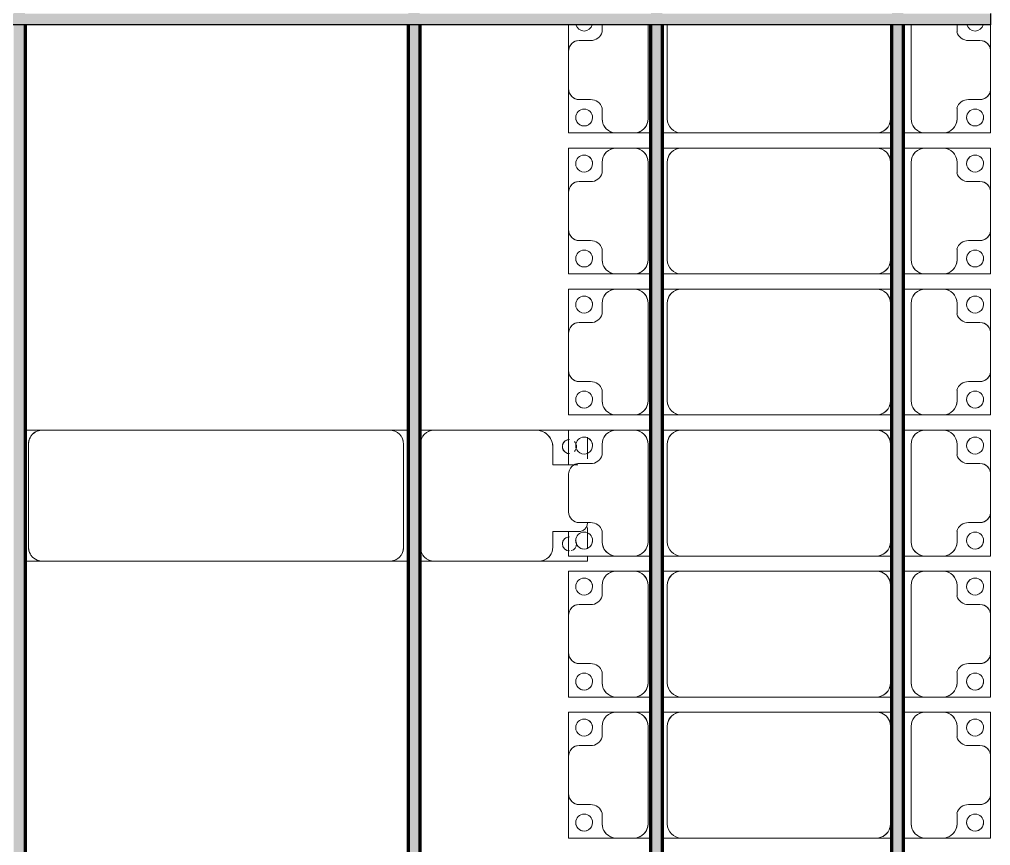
# Model space of a CAD drawing. Header units: millimetres. Extents: x -268744 to 115753, y -96240 to -10461.
# Drawn here: x 31470 to 34914, y -25556 to -22627 of the extents above; entities that cross this region are included whole.
import ezdxf

# ---------------------------------------------------------------- set-up
doc = ezdxf.new("R2010")
doc.units = ezdxf.units.MM
doc.layers.add('A-GENM', color=13, linetype='Continuous', lineweight=9)
doc.layers.add('S-BEAM', color=12, linetype='Continuous', lineweight=9)

# ---------------------------------------------------------------- blocks, each defined once
blk = doc.blocks.new('Dầm C52 - Hộp 40x60-104813-KHUNG KẾT CẤU BÈ PIN 1')
at = {"layer": 'S-BEAM', "lineweight": 25}
blk.add_hatch(color=4, dxfattribs=at).paths.add_polyline_path([(-145811, -20), (145811, -20), (145811, 20), (-145811, 20)])
at = {"layer": 'S-BEAM', "color": 4, "lineweight": 25}
for p, q in [((145811, 20), (145811, -20)), ((145811, -20), (-145811, -20))]:
    blk.add_line(p, q, dxfattribs=at)
blk = doc.blocks.new('Dai phaodi lai - DẢI PHAO ĐI LẠI-V77-KHUNG KẾT CẤU BÈ PIN 1')
at = {"layer": 'A-GENM', "color": 7}
for p, q in [((2340.1, 748.4), (2433.1, 748.4)), ((2433.1, 748.4), (2340.1, 748.4)), ((2566.9, 748.4), (2433.1, 748.4)), ((2566.9, 748.4), (2723.2, 748.4)), ((2723.2, 748.4), (2566.9, 748.4)), ((2723.2, 748.4), (2723.2, 579.3)), ((2723.2, 579.3), (2723.2, 748.4)), ((2776.8, 748.4), (2933.1, 748.4)), ((2776.8, 579.3), (2776.8, 748.4)), ((2776.8, 748.4), (2776.8, 579.3)), ((2933.1, 748.4), (2776.8, 748.4)), ((3066.9, 748.4), (2933.1, 748.4)), ((3066.9, 748.4), (3223.2, 748.4)), ((3223.2, 748.4), (3066.9, 748.4)), ((3223.2, 748.4), (3223.2, 579.3)), ((3223.2, 579.3), (3223.2, 748.4)), ((3276.8, 748.4), (3433.1, 748.4)), ((3276.8, 579.3), (3276.8, 748.4)), ((3276.8, 748.4), (3276.8, 579.3)), ((3433.1, 748.4), (3276.8, 748.4)), ((3566.9, 748.4), (3433.1, 748.4)), ((3566.9, 748.4), (3723.2, 748.4)), ((3723.2, 748.4), (3566.9, 748.4)), ((3723.2, 748.4), (3723.2, 579.3)), ((3723.2, 579.3), (3723.2, 748.4)), ((3776.8, 748.4), (3933.1, 748.4)), ((3776.8, 579.3), (3776.8, 748.4)), ((3776.8, 748.4), (3776.8, 579.3)), ((3933.1, 748.4), (3776.8, 748.4)), ((4066.9, 748.4), (3933.1, 748.4)), ((4066.9, 748.4), (4223.2, 748.4)), ((4223.2, 748.4), (4066.9, 748.4)), ((4223.2, 748.4), (4223.2, 579.3)), ((4223.2, 579.3), (4223.2, 748.4)), ((4276.8, 748.4), (4433.1, 748.4)), ((4276.8, 579.3), (4276.8, 748.4)), ((4276.8, 748.4), (4276.8, 579.3)), ((4433.1, 748.4), (4276.8, 748.4)), ((4566.9, 748.4), (4433.1, 748.4)), ((4566.9, 748.4), (4723.2, 748.4)), ((4723.2, 748.4), (4566.9, 748.4)), ((4723.2, 748.4), (4723.2, 579.3)), ((4723.2, 579.3), (4723.2, 748.4)), ((4776.8, 748.4), (4933.1, 748.4)), ((4776.8, 579.3), (4776.8, 748.4)), ((4776.8, 748.4), (4776.8, 579.3)), ((4933.1, 748.4), (4776.8, 748.4)), ((5066.9, 748.4), (4933.1, 748.4)), ((5066.9, 748.4), (5223.2, 748.4)), ((5223.2, 748.4), (5066.9, 748.4)), ((5223.2, 748.4), (5223.2, 579.3)), ((5223.2, 579.3), (5223.2, 748.4)), ((2395.1, 710.4), (2395.1, 670.7)), ((2604.9, 670.7), (2604.9, 710.4)), ((2895.1, 710.4), (2895.1, 670.7)), ((3104.9, 670.7), (3104.9, 710.4)), ((3395.1, 710.4), (3395.1, 670.7)), ((3604.9, 670.7), (3604.9, 710.4)), ((3895.1, 710.4), (3895.1, 670.7)), ((4104.9, 670.7), (4104.9, 710.4)), ((4395.1, 710.4), (4395.1, 670.7)), ((4604.9, 670.7), (4604.9, 710.4)), ((4895.1, 710.4), (4895.1, 670.7)), ((5104.9, 670.7), (5104.9, 710.4)), ((2364.3, 629.3), (2340.1, 629.3)), ((2673.2, 629.3), (2635.7, 629.3)), ((2864.3, 629.3), (2826.8, 629.3)), ((3173.2, 629.3), (3135.7, 629.3)), ((3364.3, 629.3), (3326.8, 629.3)), ((3673.2, 629.3), (3635.7, 629.3)), ((3864.3, 629.3), (3826.8, 629.3)), ((4173.2, 629.3), (4135.7, 629.3)), ((4364.3, 629.3), (4326.8, 629.3)), ((4673.2, 629.3), (4635.7, 629.3)), ((4864.3, 629.3), (4826.8, 629.3)), ((5173.2, 629.3), (5135.7, 629.3)), ((2723.2, 516.7), (2723.2, 579.3)), ((2776.8, 579.3), (2776.8, 516.7)), ((3223.2, 516.7), (3223.2, 579.3)), ((3276.8, 579.3), (3276.8, 516.7)), ((3723.2, 516.7), (3723.2, 579.3)), ((3776.8, 579.3), (3776.8, 516.7)), ((4223.2, 516.7), (4223.2, 579.3)), ((4276.8, 579.3), (4276.8, 516.7)), ((4723.2, 516.7), (4723.2, 579.3)), ((4776.8, 579.3), (4776.8, 516.7)), ((5223.2, 516.7), (5223.2, 579.3)), ((2723.2, 516.7), (2723.2, 438.7)), ((2723.2, 516.7), (2723.2, 438.7)), ((2776.8, 438.7), (2776.8, 516.7)), ((2776.8, 438.7), (2776.8, 516.7)), ((3223.2, 516.7), (3223.2, 438.7)), ((3223.2, 516.7), (3223.2, 438.7)), ((3276.8, 438.7), (3276.8, 516.7)), ((3276.8, 438.7), (3276.8, 516.7)), ((3723.2, 516.7), (3723.2, 438.7)), ((3723.2, 516.7), (3723.2, 438.7)), ((3776.8, 438.7), (3776.8, 516.7)), ((3776.8, 438.7), (3776.8, 516.7)), ((4223.2, 516.7), (4223.2, 438.7)), ((4223.2, 516.7), (4223.2, 438.7)), ((4276.8, 438.7), (4276.8, 516.7)), ((4276.8, 438.7), (4276.8, 516.7)), ((4723.2, 516.7), (4723.2, 438.7)), ((4723.2, 516.7), (4723.2, 438.7)), ((4776.8, 438.7), (4776.8, 516.7)), ((4776.8, 438.7), (4776.8, 516.7)), ((5223.2, 516.7), (5223.2, 438.7)), ((5223.2, 516.7), (5223.2, 438.7)), ((2340.1, 466.7), (2673.2, 466.7)), ((2826.8, 466.7), (3173.2, 466.7)), ((3326.8, 466.7), (3673.2, 466.7)), ((3826.8, 466.7), (4173.2, 466.7)), ((4326.8, 466.7), (4673.2, 466.7)), ((4826.8, 466.7), (5173.2, 466.7)), ((2673.2, 393.3), (2340.1, 393.3)), ((2723.2, 398.7), (2723.2, 343.3)), ((2723.2, 398.7), (2723.2, 343.3)), ((2776.8, 343.3), (2776.8, 398.7)), ((2776.8, 343.3), (2776.8, 398.7)), ((3173.2, 393.3), (2826.8, 393.3)), ((3223.2, 398.7), (3223.2, 343.3)), ((3223.2, 398.7), (3223.2, 343.3)), ((3276.8, 343.3), (3276.8, 398.7)), ((3276.8, 343.3), (3276.8, 398.7)), ((3673.2, 393.3), (3326.8, 393.3)), ((3723.2, 398.7), (3723.2, 343.3)), ((3723.2, 398.7), (3723.2, 343.3)), ((3776.8, 343.3), (3776.8, 398.7)), ((3776.8, 343.3), (3776.8, 398.7)), ((4173.2, 393.3), (3826.8, 393.3)), ((4223.2, 398.7), (4223.2, 343.3)), ((4223.2, 398.7), (4223.2, 343.3)), ((4276.8, 343.3), (4276.8, 398.7)), ((4276.8, 343.3), (4276.8, 398.7)), ((4673.2, 393.3), (4326.8, 393.3)), ((4723.2, 398.7), (4723.2, 343.3)), ((4723.2, 398.7), (4723.2, 343.3)), ((4776.8, 343.3), (4776.8, 398.7)), ((4776.8, 343.3), (4776.8, 398.7)), ((5173.2, 393.3), (4826.8, 393.3)), ((5223.2, 398.7), (5223.2, 343.3)), ((5223.2, 398.7), (5223.2, 343.3)), ((2723.2, -348.3), (2723.2, 343.3)), ((2776.8, 343.3), (2776.8, -348.3)), ((3223.2, -348.3), (3223.2, 343.3)), ((3276.8, 343.3), (3276.8, -348.3)), ((3723.2, -348.3), (3723.2, 343.3)), ((3776.8, 343.3), (3776.8, -348.3)), ((4223.2, -348.3), (4223.2, 343.3)), ((4276.8, 343.3), (4276.8, -348.3)), ((4723.2, -348.3), (4723.2, 343.3)), ((4776.8, 343.3), (4776.8, -348.3)), ((5223.2, -348.3), (5223.2, 343.3)), ((2723.2, -348.3), (2723.2, -416.3)), ((2723.2, -348.3), (2723.2, -416.3)), ((2776.8, -416.3), (2776.8, -348.3)), ((2776.8, -416.3), (2776.8, -348.3)), ((3223.2, -348.3), (3223.2, -416.3)), ((3223.2, -348.3), (3223.2, -416.3)), ((3276.8, -416.3), (3276.8, -348.3)), ((3276.8, -416.3), (3276.8, -348.3)), ((3723.2, -348.3), (3723.2, -416.3)), ((3723.2, -348.3), (3723.2, -416.3)), ((3776.8, -416.3), (3776.8, -348.3)), ((3776.8, -416.3), (3776.8, -348.3)), ((4223.2, -348.3), (4223.2, -416.3)), ((4223.2, -348.3), (4223.2, -416.3)), ((4276.8, -416.3), (4276.8, -348.3)), ((4276.8, -416.3), (4276.8, -348.3)), ((4723.2, -348.3), (4723.2, -416.3)), ((4723.2, -348.3), (4723.2, -416.3)), ((4776.8, -416.3), (4776.8, -348.3)), ((4776.8, -416.3), (4776.8, -348.3)), ((5223.2, -348.3), (5223.2, -416.3)), ((5223.2, -348.3), (5223.2, -416.3)), ((2340.1, -398.3), (2673.2, -398.3)), ((2826.8, -398.3), (3173.2, -398.3)), ((3326.8, -398.3), (3673.2, -398.3)), ((3826.8, -398.3), (4173.2, -398.3)), ((4326.8, -398.3), (4673.2, -398.3)), ((4826.8, -398.3), (5173.2, -398.3)), ((2673.2, -466.7), (2340.1, -466.7)), ((2723.2, -456.3), (2723.2, -516.7)), ((2723.2, -456.3), (2723.2, -516.7)), ((2776.8, -516.7), (2776.8, -456.3)), ((2776.8, -516.7), (2776.8, -456.3)), ((3173.2, -466.7), (2826.8, -466.7)), ((3223.2, -456.3), (3223.2, -516.7)), ((3223.2, -456.3), (3223.2, -516.7)), ((3276.8, -516.7), (3276.8, -456.3)), ((3276.8, -516.7), (3276.8, -456.3)), ((3673.2, -466.7), (3326.8, -466.7)), ((3723.2, -456.3), (3723.2, -516.7)), ((3723.2, -456.3), (3723.2, -516.7)), ((3776.8, -516.7), (3776.8, -456.3)), ((3776.8, -516.7), (3776.8, -456.3)), ((4173.2, -466.7), (3826.8, -466.7)), ((4223.2, -456.3), (4223.2, -516.7)), ((4223.2, -456.3), (4223.2, -516.7)), ((4276.8, -516.7), (4276.8, -456.3)), ((4276.8, -516.7), (4276.8, -456.3)), ((4673.2, -466.7), (4326.8, -466.7)), ((4723.2, -456.3), (4723.2, -516.7)), ((4723.2, -456.3), (4723.2, -516.7)), ((4776.8, -516.7), (4776.8, -456.3)), ((4776.8, -516.7), (4776.8, -456.3)), ((5173.2, -466.7), (4826.8, -466.7)), ((5223.2, -456.3), (5223.2, -516.7)), ((5223.2, -456.3), (5223.2, -516.7)), ((2723.2, -579.3), (2723.2, -516.7)), ((2776.8, -516.7), (2776.8, -579.3)), ((3223.2, -579.3), (3223.2, -516.7)), ((3276.8, -516.7), (3276.8, -579.3)), ((3723.2, -579.3), (3723.2, -516.7)), ((3776.8, -516.7), (3776.8, -579.3)), ((4223.2, -579.3), (4223.2, -516.7)), ((4276.8, -516.7), (4276.8, -579.3)), ((4723.2, -579.3), (4723.2, -516.7)), ((4776.8, -516.7), (4776.8, -579.3)), ((5223.2, -579.3), (5223.2, -516.7)), ((2723.2, -579.3), (2723.2, -748.4)), ((2723.2, -748.4), (2723.2, -579.3)), ((2776.8, -748.4), (2776.8, -579.3)), ((2776.8, -579.3), (2776.8, -748.4)), ((3223.2, -579.3), (3223.2, -748.4)), ((3223.2, -748.4), (3223.2, -579.3)), ((3276.8, -748.4), (3276.8, -579.3)), ((3276.8, -579.3), (3276.8, -748.4)), ((3723.2, -579.3), (3723.2, -748.4)), ((3723.2, -748.4), (3723.2, -579.3)), ((3776.8, -748.4), (3776.8, -579.3)), ((3776.8, -579.3), (3776.8, -748.4)), ((4223.2, -579.3), (4223.2, -748.4)), ((4223.2, -748.4), (4223.2, -579.3)), ((4276.8, -748.4), (4276.8, -579.3)), ((4276.8, -579.3), (4276.8, -748.4)), ((4723.2, -579.3), (4723.2, -748.4)), ((4723.2, -748.4), (4723.2, -579.3)), ((4776.8, -748.4), (4776.8, -579.3)), ((4776.8, -579.3), (4776.8, -748.4)), ((5223.2, -579.3), (5223.2, -748.4)), ((5223.2, -748.4), (5223.2, -579.3)), ((2340.1, -629.3), (2364.3, -629.3)), ((2635.7, -629.3), (2673.2, -629.3)), ((2826.8, -629.3), (2864.3, -629.3)), ((3135.7, -629.3), (3173.2, -629.3)), ((3326.8, -629.3), (3364.3, -629.3)), ((3635.7, -629.3), (3673.2, -629.3)), ((3826.8, -629.3), (3864.3, -629.3)), ((4135.7, -629.3), (4173.2, -629.3)), ((4326.8, -629.3), (4364.3, -629.3)), ((4635.7, -629.3), (4673.2, -629.3)), ((4826.8, -629.3), (4864.3, -629.3)), ((5135.7, -629.3), (5173.2, -629.3)), ((2395.1, -670.7), (2395.1, -710.4)), ((2604.9, -710.4), (2604.9, -670.7)), ((2895.1, -670.7), (2895.1, -710.4)), ((3104.9, -710.4), (3104.9, -670.7)), ((3395.1, -670.7), (3395.1, -710.4)), ((3604.9, -710.4), (3604.9, -670.7)), ((3895.1, -670.7), (3895.1, -710.4)), ((4104.9, -710.4), (4104.9, -670.7)), ((4395.1, -670.7), (4395.1, -710.4)), ((4604.9, -710.4), (4604.9, -670.7)), ((4895.1, -670.7), (4895.1, -710.4)), ((5104.9, -710.4), (5104.9, -670.7)), ((2433.1, -748.4), (2340.1, -748.4)), ((2340.1, -748.4), (2433.1, -748.4)), ((2433.1, -748.4), (2566.9, -748.4)), ((2723.2, -748.4), (2566.9, -748.4)), ((2566.9, -748.4), (2723.2, -748.4)), ((2933.1, -748.4), (2776.8, -748.4)), ((2776.8, -748.4), (2933.1, -748.4)), ((2933.1, -748.4), (3066.9, -748.4)), ((3223.2, -748.4), (3066.9, -748.4)), ((3066.9, -748.4), (3223.2, -748.4)), ((3433.1, -748.4), (3276.8, -748.4)), ((3276.8, -748.4), (3433.1, -748.4)), ((3433.1, -748.4), (3566.9, -748.4)), ((3723.2, -748.4), (3566.9, -748.4)), ((3566.9, -748.4), (3723.2, -748.4)), ((3900.1, -748.4), (3776.8, -748.4)), ((3776.8, -748.4), (3900.1, -748.4)), ((3933.1, -748.4), (4066.9, -748.4)), ((4223.2, -748.4), (4136.6, -748.4)), ((4136.6, -748.4), (4223.2, -748.4)), ((4433.1, -748.4), (4276.8, -748.4)), ((4276.8, -748.4), (4433.1, -748.4)), ((4433.1, -748.4), (4566.9, -748.4)), ((4723.2, -748.4), (4566.9, -748.4)), ((4566.9, -748.4), (4723.2, -748.4)), ((4933.1, -748.4), (4776.8, -748.4)), ((4776.8, -748.4), (4933.1, -748.4)), ((4933.1, -748.4), (5066.9, -748.4)), ((5223.2, -748.4), (5066.9, -748.4)), ((5066.9, -748.4), (5223.2, -748.4))]:
    blk.add_line(p, q, dxfattribs=at)
for centre, radius, start, end in [((2433.1, 710.4), 38, 90, 180), ((2433.1, 710.4), 38, 90, 180), ((2433.1, 710.4), 38, 120, 180), ((2433.1, 710.4), 38, 120, 180), ((2433.1, 710.4), 38, 90, 105), ((2433.1, 710.4), 38, 90, 105), ((2566.9, 710.4), 38, 360, 90), ((2566.9, 710.4), 38, 75, 90), ((2566.9, 710.4), 38, 360, 90), ((2566.9, 710.4), 38, 75, 90), ((2566.9, 710.4), 38, 360, 60), ((2566.9, 710.4), 38, 0, 60), ((2933.1, 710.4), 38, 90, 180), ((2933.1, 710.4), 38, 90, 180), ((2933.1, 710.4), 38, 120, 180), ((2933.1, 710.4), 38, 120, 180), ((2933.1, 710.4), 38, 90, 105), ((2933.1, 710.4), 38, 90, 105), ((3066.9, 710.4), 38, 360, 90), ((3066.9, 710.4), 38, 75, 90), ((3066.9, 710.4), 38, 360, 90), ((3066.9, 710.4), 38, 75, 90), ((3066.9, 710.4), 38, 360, 60), ((3066.9, 710.4), 38, 0, 60), ((3433.1, 710.4), 38, 90, 180), ((3433.1, 710.4), 38, 90, 180), ((3433.1, 710.4), 38, 120, 180), ((3433.1, 710.4), 38, 120, 180), ((3433.1, 710.4), 38, 90, 105), ((3433.1, 710.4), 38, 90, 105), ((3566.9, 710.4), 38, 360, 90), ((3566.9, 710.4), 38, 75, 90), ((3566.9, 710.4), 38, 360, 90), ((3566.9, 710.4), 38, 75, 90), ((3566.9, 710.4), 38, 360, 60), ((3566.9, 710.4), 38, 0, 60), ((3933.1, 710.4), 38, 90, 180), ((3933.1, 710.4), 38, 90, 180), ((3933.1, 710.4), 38, 120, 180), ((3933.1, 710.4), 38, 120, 180), ((3933.1, 710.4), 38, 90, 105), ((3933.1, 710.4), 38, 90, 105), ((4066.9, 710.4), 38, 360, 90), ((4066.9, 710.4), 38, 75, 90), ((4066.9, 710.4), 38, 0, 90), ((4066.9, 710.4), 38, 75, 90), ((4066.9, 710.4), 38, 0, 60), ((4066.9, 710.4), 38, 0, 60), ((4433.1, 710.4), 38, 90, 180), ((4433.1, 710.4), 38, 90, 180), ((4433.1, 710.4), 38, 120, 180), ((4433.1, 710.4), 38, 120, 180), ((4433.1, 710.4), 38, 90, 105), ((4433.1, 710.4), 38, 90, 105), ((4566.9, 710.4), 38, 0, 90), ((4566.9, 710.4), 38, 75, 90), ((4566.9, 710.4), 38, 0, 90), ((4566.9, 710.4), 38, 75, 90), ((4566.9, 710.4), 38, 0, 60), ((4566.9, 710.4), 38, 0, 60), ((4933.1, 710.4), 38, 90, 180), ((4933.1, 710.4), 38, 90, 180), ((4933.1, 710.4), 38, 120, 180), ((4933.1, 710.4), 38, 120, 180), ((4933.1, 710.4), 38, 90, 105), ((4933.1, 710.4), 38, 90, 105), ((5066.9, 710.4), 38, 360, 90), ((5066.9, 710.4), 38, 75, 90), ((5066.9, 710.4), 38, 360, 90), ((5066.9, 710.4), 38, 75, 90), ((5066.9, 710.4), 38, 360, 60), ((5066.9, 710.4), 38, 360, 60), ((2331.6, 693.3), 30, 285, 75), ((2331.6, 693.3), 30, 285, 75), ((2668.4, 693.3), 30, 90, 270), ((2668.4, 693.3), 30, 90, 270), ((2668.4, 693.3), 30, 270, 90), ((2668.4, 693.3), 30, 0, 90), ((2831.6, 693.3), 30, 90, 270), ((2831.6, 693.3), 30, 90, 180), ((2831.6, 693.3), 30, 270, 90), ((2831.6, 693.3), 30, 270, 90), ((3168.4, 693.3), 30, 90, 270), ((3168.4, 693.3), 30, 90, 270), ((3168.4, 693.3), 30, 270, 90), ((3168.4, 693.3), 30, 0, 90), ((3331.6, 693.3), 30, 90, 270), ((3331.6, 693.3), 30, 90, 180), ((3331.6, 693.3), 30, 270, 90), ((3331.6, 693.3), 30, 270, 90), ((3668.4, 693.3), 30, 90, 270), ((3668.4, 693.3), 30, 90, 270), ((3668.4, 693.3), 30, 270, 90), ((3668.4, 693.3), 30, 0, 90), ((3831.6, 693.3), 30, 90, 270), ((3831.6, 693.3), 30, 90, 180), ((3831.6, 693.3), 30, 270, 90), ((3831.6, 693.3), 30, 270, 90), ((4168.4, 693.3), 30, 90, 270), ((4168.4, 693.3), 30, 90, 270), ((4168.4, 693.3), 30, 270, 90), ((4168.4, 693.3), 30, 0, 90), ((4331.6, 693.3), 30, 90, 270), ((4331.6, 693.3), 30, 90, 180), ((4331.6, 693.3), 30, 270, 90), ((4331.6, 693.3), 30, 270, 90), ((4668.4, 693.3), 30, 90, 270), ((4668.4, 693.3), 30, 90, 270), ((4668.4, 693.3), 30, 270, 90), ((4668.4, 693.3), 30, 0, 90), ((4831.6, 693.3), 30, 90, 270), ((4831.6, 693.3), 30, 90, 180), ((4831.6, 693.3), 30, 270, 90), ((4831.6, 693.3), 30, 270, 90), ((5168.4, 693.3), 30, 90, 270), ((5168.4, 693.3), 30, 90, 270), ((5168.4, 693.3), 30, 270, 90), ((5168.4, 693.3), 30, 0, 90), ((2355.2, 668.2), 40, 283.1885, 3.5081), ((2644.8, 668.2), 40, 176.4919, 256.8115), ((2668.4, 693.3), 30, 270, 345), ((2831.6, 693.3), 30, 195, 270), ((2855.2, 668.2), 40, 283.1885, 3.5081), ((3144.8, 668.2), 40, 176.4919, 256.8115), ((3168.4, 693.3), 30, 270, 345), ((3331.6, 693.3), 30, 195, 270), ((3355.2, 668.2), 40, 283.1885, 3.5081), ((3644.8, 668.2), 40, 176.4919, 256.8115), ((3668.4, 693.3), 30, 270, 345), ((3831.6, 693.3), 30, 195, 270), ((3855.2, 668.2), 40, 283.1885, 3.5081), ((4144.8, 668.2), 40, 176.4919, 256.8115), ((4168.4, 693.3), 30, 270, 281.01), ((4168.4, 693.3), 30, 285, 345), ((4331.6, 693.3), 30, 195, 270), ((4355.2, 668.2), 40, 283.1885, 3.5081), ((4644.8, 668.2), 40, 176.4919, 256.8115), ((4668.4, 693.3), 30, 270, 345), ((4831.6, 693.3), 30, 195, 270), ((4855.2, 668.2), 40, 283.1885, 3.5081), ((5144.8, 668.2), 40, 176.4919, 256.8115), ((5168.4, 693.3), 30, 270, 345), ((2673.2, 579.3), 50, 0, 90), ((2673.2, 579.3), 50, 15, 90), ((2826.8, 579.3), 50, 90, 180), ((2826.8, 579.3), 50, 90, 165), ((3173.2, 579.3), 50, 0, 90), ((3173.2, 579.3), 50, 15, 90), ((3326.8, 579.3), 50, 90, 180), ((3326.8, 579.3), 50, 90, 165), ((3673.2, 579.3), 50, 0, 90), ((3673.2, 579.3), 50, 15, 90), ((3826.8, 579.3), 50, 90, 180), ((3826.8, 579.3), 50, 90, 165), ((4173.2, 579.3), 50, 0, 90), ((4173.2, 579.3), 50, 15, 89.0029), ((4326.8, 579.3), 50, 90, 180), ((4326.8, 579.3), 50, 90, 165), ((4673.2, 579.3), 50, 360, 90), ((4673.2, 579.3), 50, 15, 90), ((4826.8, 579.3), 50, 90, 180), ((4826.8, 579.3), 50, 90, 165), ((5173.2, 579.3), 50, 0, 90), ((5173.2, 579.3), 50, 15, 90), ((2673.2, 516.7), 50, 270, 0), ((2673.2, 516.7), 50, 270, 345), ((2826.8, 516.7), 50, 180, 270), ((2826.8, 516.7), 50, 195, 270), ((3173.2, 516.7), 50, 270, 0), ((3173.2, 516.7), 50, 270, 345), ((3326.8, 516.7), 50, 180, 270), ((3326.8, 516.7), 50, 195, 270), ((3673.2, 516.7), 50, 270, 0), ((3673.2, 516.7), 50, 270, 345), ((3826.8, 516.7), 50, 180, 270), ((3826.8, 516.7), 50, 195, 270), ((4173.2, 516.7), 50, 270, 0), ((4173.2, 516.7), 50, 270.9971, 345), ((4326.8, 516.7), 50, 180, 270), ((4326.8, 516.7), 50, 195, 270), ((4673.2, 516.7), 50, 270, 0), ((4673.2, 516.7), 50, 270, 345), ((4826.8, 516.7), 50, 180, 270), ((4826.8, 516.7), 50, 195, 270), ((5173.2, 516.7), 50, 270, 0), ((5173.2, 516.7), 50, 270, 345), ((2673.2, 343.3), 50, 360, 90), ((2673.2, 343.3), 50, 360, 75), ((2826.8, 343.3), 50, 90, 180), ((2826.8, 343.3), 50, 105, 135), ((3173.2, 343.3), 50, 360, 90), ((3173.2, 343.3), 50, 360, 75), ((3326.8, 343.3), 50, 90, 180), ((3326.8, 343.3), 50, 105, 135), ((3673.2, 343.3), 50, 360, 90), ((3673.2, 343.3), 50, 360, 75), ((3826.8, 343.3), 50, 90, 180), ((3826.8, 343.3), 50, 105, 135), ((4173.2, 343.3), 50, 360, 90), ((4173.2, 343.3), 50, 360, 75), ((4326.8, 343.3), 50, 90, 180), ((4326.8, 343.3), 50, 105, 135), ((4673.2, 343.3), 50, 360, 90), ((4673.2, 343.3), 50, 360, 75), ((4826.8, 343.3), 50, 90, 180), ((4826.8, 343.3), 50, 105, 135), ((5173.2, 343.3), 50, 360, 90), ((5173.2, 343.3), 50, 360, 75), ((2826.8, 343.3), 50, 150, 180), ((3326.8, 343.3), 50, 150, 180), ((3826.8, 343.3), 50, 150, 180), ((4326.8, 343.3), 50, 150, 180), ((4826.8, 343.3), 50, 150, 180), ((2673.2, -348.3), 50, 270, 360), ((2673.2, -348.3), 50, 270, 360), ((2826.8, -348.3), 50, 180, 270), ((2826.8, -348.3), 50, 195, 270), ((3173.2, -348.3), 50, 270, 360), ((3173.2, -348.3), 50, 270, 360), ((3326.8, -348.3), 50, 180, 270), ((3326.8, -348.3), 50, 195, 270), ((3673.2, -348.3), 50, 270, 360), ((3673.2, -348.3), 50, 270, 0), ((3826.8, -348.3), 50, 180, 270), ((3826.8, -348.3), 50, 195, 270), ((4173.2, -348.3), 50, 270, 360), ((4173.2, -348.3), 50, 270.9971, 360), ((4326.8, -348.3), 50, 180, 270), ((4326.8, -348.3), 50, 195, 270), ((4673.2, -348.3), 50, 270, 360), ((4673.2, -348.3), 50, 270, 0), ((4826.8, -348.3), 50, 180, 270), ((4826.8, -348.3), 50, 195, 270), ((5173.2, -348.3), 50, 270, 360), ((5173.2, -348.3), 50, 270, 360), ((2673.2, -516.7), 50, 360, 90), ((2673.2, -516.7), 50, 15, 90), ((2826.8, -516.7), 50, 90, 180), ((2826.8, -516.7), 50, 90, 165), ((3173.2, -516.7), 50, 360, 90), ((3173.2, -516.7), 50, 15, 90), ((3326.8, -516.7), 50, 90, 180), ((3326.8, -516.7), 50, 90, 165), ((3673.2, -516.7), 50, 360, 90), ((3673.2, -516.7), 50, 15, 90), ((3826.8, -516.7), 50, 90, 180), ((3826.8, -516.7), 50, 90, 165), ((4173.2, -516.7), 50, 360, 90), ((4173.2, -516.7), 50, 15, 89.0029), ((4326.8, -516.7), 50, 90, 180), ((4326.8, -516.7), 50, 90, 165), ((4673.2, -516.7), 50, 360, 90), ((4673.2, -516.7), 50, 15, 90), ((4826.8, -516.7), 50, 90, 180), ((4826.8, -516.7), 50, 90, 165), ((5173.2, -516.7), 50, 360, 90), ((5173.2, -516.7), 50, 15, 90), ((2673.2, -579.3), 50, 270, 360), ((2826.8, -579.3), 50, 180, 270), ((3173.2, -579.3), 50, 270, 360), ((3326.8, -579.3), 50, 180, 270), ((3673.2, -579.3), 50, 270, 360), ((3826.8, -579.3), 50, 180, 270), ((4173.2, -579.3), 50, 270, 360), ((4326.8, -579.3), 50, 180, 270), ((4673.2, -579.3), 50, 270, 360), ((4826.8, -579.3), 50, 180, 270), ((5173.2, -579.3), 50, 270, 360), ((2673.2, -579.3), 50, 270, 345), ((2826.8, -579.3), 50, 195, 270), ((3173.2, -579.3), 50, 270, 345), ((3326.8, -579.3), 50, 195, 270), ((3673.2, -579.3), 50, 270, 345), ((3826.8, -579.3), 50, 195, 270), ((4173.2, -579.3), 50, 270.9971, 345), ((4326.8, -579.3), 50, 195, 270), ((4673.2, -579.3), 50, 270, 345), ((4826.8, -579.3), 50, 195, 270), ((5173.2, -579.3), 50, 270, 345), ((2355.2, -668.2), 40, 356.4919, 76.8115), ((2644.8, -668.2), 40, 103.1885, 183.5081), ((2855.2, -668.2), 40, 356.4919, 76.8115), ((3144.8, -668.2), 40, 103.1885, 183.5081), ((3355.2, -668.2), 40, 356.4919, 76.8115), ((3644.8, -668.2), 40, 103.1885, 183.5081), ((3855.2, -668.2), 40, 356.4919, 76.8115), ((4144.8, -668.2), 40, 103.1885, 183.5081), ((4355.2, -668.2), 40, 356.4919, 76.8115), ((4644.8, -668.2), 40, 103.1885, 183.5081), ((4855.2, -668.2), 40, 356.4919, 76.8115), ((5144.8, -668.2), 40, 103.1885, 183.5081), ((2331.6, -693.3), 30, 285, 75), ((2331.6, -693.3), 30, 285, 75), ((2668.4, -693.3), 30, 90, 270), ((2668.4, -693.3), 30, 90, 270), ((2668.4, -693.3), 30, 270, 90), ((2668.4, -693.3), 30, 15, 90), ((2831.6, -693.3), 30, 90, 270), ((2831.6, -693.3), 30, 90, 165), ((2831.6, -693.3), 30, 270, 90), ((2831.6, -693.3), 30, 270, 90), ((3168.4, -693.3), 30, 90, 270), ((3168.4, -693.3), 30, 90, 270), ((3168.4, -693.3), 30, 270, 90), ((3168.4, -693.3), 30, 15, 90), ((3331.6, -693.3), 30, 90, 270), ((3331.6, -693.3), 30, 90, 165), ((3331.6, -693.3), 30, 270, 90), ((3331.6, -693.3), 30, 270, 90), ((3668.4, -693.3), 30, 90, 270), ((3668.4, -693.3), 30, 90, 270), ((3668.4, -693.3), 30, 270, 90), ((3668.4, -693.3), 30, 15, 90), ((3831.6, -693.3), 30, 90, 270), ((3831.6, -693.3), 30, 90, 165), ((3831.6, -693.3), 30, 270, 90), ((3831.6, -693.3), 30, 270, 90), ((4168.4, -693.3), 30, 90, 270), ((4168.4, -693.3), 30, 90, 270), ((4168.4, -693.3), 30, 270, 90), ((4168.4, -693.3), 30, 78.99, 90), ((4168.4, -693.3), 30, 15, 75), ((4331.6, -693.3), 30, 90, 270), ((4331.6, -693.3), 30, 90, 165), ((4331.6, -693.3), 30, 270, 90), ((4331.6, -693.3), 30, 270, 90), ((4668.4, -693.3), 30, 90, 270), ((4668.4, -693.3), 30, 90, 270), ((4668.4, -693.3), 30, 270, 90), ((4668.4, -693.3), 30, 15, 90), ((4831.6, -693.3), 30, 90, 270), ((4831.6, -693.3), 30, 90, 165), ((4831.6, -693.3), 30, 270, 90), ((4831.6, -693.3), 30, 270, 90), ((5168.4, -693.3), 30, 90, 270), ((5168.4, -693.3), 30, 90, 270), ((5168.4, -693.3), 30, 270, 90), ((5168.4, -693.3), 30, 15, 90), ((2433.1, -710.4), 38, 180, 270), ((2433.1, -710.4), 38, 180, 240), ((2433.1, -710.4), 38, 180, 270), ((2433.1, -710.4), 38, 180, 240), ((2566.9, -710.4), 38, 270, 360), ((2566.9, -710.4), 38, 270, 360), ((2566.9, -710.4), 38, 300, 360), ((2566.9, -710.4), 38, 300, 360), ((2668.4, -693.3), 30, 270, 360), ((2831.6, -693.3), 30, 180, 270), ((2933.1, -710.4), 38, 180, 270), ((2933.1, -710.4), 38, 180, 240), ((2933.1, -710.4), 38, 180, 270), ((2933.1, -710.4), 38, 180, 240), ((3066.9, -710.4), 38, 270, 0), ((3066.9, -710.4), 38, 270, 360), ((3066.9, -710.4), 38, 300, 0), ((3066.9, -710.4), 38, 300, 360), ((3168.4, -693.3), 30, 270, 360), ((3331.6, -693.3), 30, 180, 270), ((3433.1, -710.4), 38, 180, 270), ((3433.1, -710.4), 38, 180, 240), ((3433.1, -710.4), 38, 180, 270), ((3433.1, -710.4), 38, 180, 240), ((3566.9, -710.4), 38, 270, 360), ((3566.9, -710.4), 38, 270, 360), ((3566.9, -710.4), 38, 300, 360), ((3566.9, -710.4), 38, 300, 360), ((3668.4, -693.3), 30, 270, 360), ((3831.6, -693.3), 30, 180, 270), ((3933.1, -710.4), 38, 180, 270), ((3933.1, -710.4), 38, 180, 210), ((3933.1, -710.4), 38, 180, 210), ((4066.9, -710.4), 38, 270, 360), ((4168.4, -693.3), 30, 270, 360), ((4331.6, -693.3), 30, 180, 270), ((4433.1, -710.4), 38, 180, 270), ((4433.1, -710.4), 38, 180, 240), ((4433.1, -710.4), 38, 180, 270), ((4433.1, -710.4), 38, 180, 240), ((4566.9, -710.4), 38, 270, 360), ((4566.9, -710.4), 38, 270, 360), ((4566.9, -710.4), 38, 300, 360), ((4566.9, -710.4), 38, 300, 360), ((4668.4, -693.3), 30, 270, 360), ((4831.6, -693.3), 30, 180, 270), ((4933.1, -710.4), 38, 180, 270), ((4933.1, -710.4), 38, 180, 240), ((4933.1, -710.4), 38, 180, 270), ((4933.1, -710.4), 38, 180, 240), ((5066.9, -710.4), 38, 270, 360), ((5066.9, -710.4), 38, 270, 360), ((5066.9, -710.4), 38, 300, 0), ((5066.9, -710.4), 38, 300, 360), ((5168.4, -693.3), 30, 270, 360), ((2433.1, -710.4), 38, 255, 270), ((2433.1, -710.4), 38, 255, 270), ((2566.9, -710.4), 38, 270, 285), ((2566.9, -710.4), 38, 270, 285), ((2933.1, -710.4), 38, 255, 270), ((2933.1, -710.4), 38, 255, 270), ((3066.9, -710.4), 38, 270, 285), ((3066.9, -710.4), 38, 270, 285), ((3433.1, -710.4), 38, 255, 270), ((3433.1, -710.4), 38, 255, 270), ((3566.9, -710.4), 38, 270, 285), ((3566.9, -710.4), 38, 270, 285), ((4433.1, -710.4), 38, 255, 270), ((4433.1, -710.4), 38, 255, 270), ((4566.9, -710.4), 38, 270, 285), ((4566.9, -710.4), 38, 270, 285), ((4933.1, -710.4), 38, 255, 270), ((4933.1, -710.4), 38, 255, 270), ((5066.9, -710.4), 38, 270, 285), ((5066.9, -710.4), 38, 270, 285)]:
    blk.add_arc(centre, radius, start, end, dxfattribs=at)
blk = doc.blocks.new('Dầm C52 - Dầm C52-V78-KHUNG KẾT CẤU BÈ PIN 1')
at = {"layer": 'S-BEAM', "lineweight": 140}
h = blk.add_hatch(color=1, dxfattribs=at)
h.paths.add_polyline_path([(-25480.9, 20), (-25480.9, -20), (-25440.9, -19.8), (-25445.2, 20)])
h.paths.add_polyline_path([(-25400.9, 20), (-25400.9, -20), (-19440.9, -19.8), (-19443, 20), (-24983.5, 20)])
h.paths.add_polyline_path([(-19400.9, -19.8), (-19400.9, -20), (-13440.9, -19.8), (-13440.9, 20), (-19400.9, 20)])
h.paths.add_polyline_path([(-13400.9, -19.8), (-13400.9, -20), (-7440.9, -19.8), (-7440.9, 20), (-13400.9, 20)])
h.paths.add_polyline_path([(-7400.9, -20), (-2883.4, -19.8), (-2883.4, 20), (-7400.9, 20), (-7400.9, -19.8)])
h.paths.add_polyline_path([(-1283.4, -20), (4559.1, -19.8), (4559.1, 20), (-1283.4, 20), (-1283.4, -19.8)])
h.paths.add_polyline_path([(4599.1, 20), (4599.1, -20), (10559.1, -19.8), (10559.1, 20), (5027.2, 20)])
h.paths.add_polyline_path([(10599.1, 20), (10599.1, -20), (16559.1, -19.8), (16559.1, 20), (11029.4, 20)])
h.paths.add_polyline_path([(16599.1, 20), (16599.1, -20), (22559.1, -19.8), (22559.1, 20), (17031.5, 20)])
h.paths.add_polyline_path([(22599.1, 20), (22599.1, -20), (25259.1, -19.8), (25259.1, 20), (23033.7, 20)])
h.paths.add_polyline_path([(25299.1, -20), (25480.9, -19.8), (25480.9, 20), (25299.1, 20), (25299.1, -19.8)])
at = {"layer": 'S-BEAM', "color": 1, "lineweight": 140}
for p, q in [((16599.1, 20), (22559.1, 20)), ((22559.1, -20), (16599.1, -20))]:
    blk.add_line(p, q, dxfattribs=at)
blk = doc.blocks.new('Dầm C52 - Dầm C52-V79-KHUNG KẾT CẤU BÈ PIN 1')
at = {"layer": 'S-BEAM', "lineweight": 140}
h = blk.add_hatch(color=1, dxfattribs=at)
h.paths.add_polyline_path([(-25480.9, 20), (-25480.9, -20), (-25440.9, -20), (-25440.9, 20)])
h.paths.add_polyline_path([(-25400.9, 20), (-25400.9, -20), (-19440.9, -20), (-19443, 20), (-24983.5, 20)])
h.paths.add_polyline_path([(-19400.9, 20), (-19400.9, -20), (-13440.9, -20), (-13440.9, 20), (-18981.3, 20)])
h.paths.add_polyline_path([(-13400.9, -20), (-7440.9, -20), (-7440.9, 20), (-13400.9, 20)])
h.paths.add_polyline_path([(-7400.9, 20), (-7400.9, -20), (-2883.4, -20), (-2883.4, 20), (-6977, 20)])
h.paths.add_polyline_path([(-1283.4, 20), (-1283.4, -20), (4559.1, -20), (4559.1, 20), (-974.9, 20)])
h.paths.add_polyline_path([(4599.1, -20), (10559.1, -20), (10559.1, 20), (4599.1, 20)])
h.paths.add_polyline_path([(10599.1, 20), (10599.1, -20), (16559.1, -20), (16559.1, 20), (11029.4, 20)])
h.paths.add_polyline_path([(16599.1, -20), (22559.1, -20), (22559.1, 20), (16599.1, 20)])
h.paths.add_polyline_path([(22599.1, -20), (25259.1, -20), (25259.1, 20), (22599.1, 20)])
h.paths.add_polyline_path([(25299.1, -20), (25480.9, -20), (25480.9, 20), (25299.1, 20)])
at = {"layer": 'S-BEAM', "color": 1, "lineweight": 140}
for p, q in [((16599.1, 20), (22559.1, 20)), ((22559.1, -20), (16599.1, -20))]:
    blk.add_line(p, q, dxfattribs=at)
blk = doc.blocks.new('Dai phao do pin - DẢI PHAO ĐỠ PIN-V101-KHUNG KẾT CẤU BÈ PIN 1')
at = {"layer": 'A-GENM', "color": 7}
for p, q in [((67087.6, 241.6), (67149.7, 241.6)), ((67087.6, 241.6), (67149.7, 241.6)), ((68380.3, 241.6), (67149.7, 241.6)), ((68380.3, 241.6), (68447.6, 241.6)), ((68380.3, 241.6), (68447.6, 241.6)), ((68487.6, 241.6), (68539.7, 241.6)), ((68487.6, 241.6), (68539.7, 241.6)), ((68899.7, 241.6), (68539.7, 241.6)), ((68899.7, 241.6), (69082.2, 241.6)), ((69082.2, 241.6), (68899.7, 241.6)), ((69082.2, 216.6), (69082.2, 140)), ((69082.2, 140), (69082.2, 216.6)), ((67099.7, 191.6), (67099.7, -173.4)), ((68430.3, -173.4), (68430.3, 191.6)), ((68489.7, 191.6), (68489.7, -173.4)), ((68959.7, 118.2), (68959.7, 181.6)), ((69048.7, 118.2), (68959.7, 118.2)), ((69082.2, -103.3), (69082.2, -179.9)), ((69082.2, -179.9), (69082.2, -103.3)), ((68959.7, -173.4), (68959.7, -118.2)), ((68959.7, -118.2), (69052.2, -118.2)), ((69082.2, -204.2), (69082.2, -223.4)), ((69082.2, -223.4), (69082.2, -204.2)), ((67149.7, -223.4), (67087.6, -223.4)), ((67149.7, -223.4), (67087.6, -223.4)), ((67149.7, -223.4), (68380.3, -223.4)), ((68447.6, -223.4), (68380.3, -223.4)), ((68447.6, -223.4), (68380.3, -223.4)), ((68539.7, -223.4), (68487.6, -223.4)), ((68539.7, -223.4), (68487.6, -223.4)), ((68539.7, -223.4), (68909.7, -223.4)), ((69082.2, -223.4), (68909.7, -223.4)), ((68909.7, -223.4), (69082.2, -223.4))]:
    blk.add_line(p, q, dxfattribs=at)
for centre, radius, start, end in [((67149.7, 191.6), 50, 90, 180), ((68380.3, 191.6), 50, 360, 90), ((68380.3, 191.6), 50, 60, 90), ((68539.7, 191.6), 50, 90, 180), ((68899.7, 181.6), 60, 360, 90), ((67149.7, 191.6), 50, 150, 180), ((67149.7, 191.6), 50, 105, 135), ((68380.3, 191.6), 50, 15, 30), ((68539.7, 191.6), 50, 105, 180), ((68899.7, 181.6), 60, 360, 60), ((69018.6, 183.2), 25, 90, 180), ((69018.6, 183.2), 25, 90, 165), ((69018.6, 183.2), 25, 180, 270), ((69018.6, 183.2), 25, 180, 195), ((69018.6, 183.2), 25, 0, 45), ((69018.6, 183.2), 25, 0, 45), ((69018.6, 183.2), 25, 315, 0), ((69018.6, 183.2), 25, 315, 0), ((69018.6, 183.2), 25, 210, 270), ((69052.2, -88.2), 30, 270, 360), ((69018.6, -161.8), 25, 90, 180), ((69018.6, -161.8), 25, 105, 165), ((69052.2, -88.2), 30, 285, 300), ((69052.2, -88.2), 30, 285, 300), ((69052.2, -88.2), 30, 285, 300), ((69018.6, -161.8), 25, 165.9358, 180), ((69018.6, -161.8), 25, 180, 270), ((69018.6, -161.8), 25, 180, 270), ((69018.6, -161.8), 25, 285, 0), ((69018.6, -161.8), 25, 285, 0), ((69018.6, -161.8), 25, 0, 30), ((69018.6, -161.8), 25, 0, 30), ((67149.7, -173.4), 50, 180, 270), ((67149.7, -173.4), 50, 180, 210), ((68380.3, -173.4), 50, 270, 0), ((68380.3, -173.4), 50, 330, 0), ((68539.7, -173.4), 50, 180, 270), ((68539.7, -173.4), 50, 180, 255), ((68909.7, -173.4), 50, 270, 360), ((68909.7, -173.4), 50, 285, 360), ((67149.7, -173.4), 50, 240, 270), ((68380.3, -173.4), 50, 285, 300)]:
    blk.add_arc(centre, radius, start, end, dxfattribs=at)
blk = doc.blocks.new('Dầm C52 - Dầm C52-V2-KHUNG KẾT CẤU BÈ PIN 1')
at = {"layer": 'S-BEAM', "lineweight": 140}
h = blk.add_hatch(color=1, dxfattribs=at)
h.paths.add_polyline_path([(-25480.9, 20), (-25480.9, -20), (-25440.9, -20), (-25440.9, 20)])
h.paths.add_polyline_path([(-25400.9, 20), (-25400.9, -20), (-19440.9, -20), (-19443, 20), (-24983.5, 20)])
h.paths.add_polyline_path([(-19400.9, 20), (-19400.9, -20), (-13440.9, -20), (-13440.9, 20), (-18519.6, 20)])
h.paths.add_polyline_path([(-13400.9, -20), (-7440.9, -20), (-7440.9, 20), (-13400.9, 20)])
h.paths.add_polyline_path([(-7400.9, 20), (-7400.9, -20), (-1440.9, -20), (-1440.9, 20), (-6515.3, 20)])
h.paths.add_polyline_path([(-1400.9, 20), (-1400.9, -20), (4559.1, -20), (4559.1, 20), (-974.9, 20)])
h.paths.add_polyline_path([(4599.1, -20), (10559.1, -20), (10559.1, 20), (4599.1, 20)])
h.paths.add_polyline_path([(10599.1, -20), (16559.1, -20), (16559.1, 20), (10599.1, 20)])
h.paths.add_polyline_path([(16599.1, 20), (16599.1, -20), (22559.1, -20), (22559.1, 20), (17493.2, 20)])
h.paths.add_polyline_path([(22599.1, 20), (22599.1, -20), (25259.1, -20), (25259.1, 20), (23033.7, 20)])
h.paths.add_polyline_path([(25299.1, -20), (25480.9, -20), (25480.9, 20), (25299.1, 20)])
at = {"layer": 'S-BEAM', "color": 1, "lineweight": 140}
blk.add_line((22559.1, -20), (16599.1, -20), dxfattribs=at)
blk = doc.blocks.new('Dầm C52 - Dầm C52-102503-KHUNG KẾT CẤU BÈ PIN 1')
at = {"layer": 'S-BEAM', "lineweight": 140}
h = blk.add_hatch(color=1, dxfattribs=at)
h.paths.add_polyline_path([(-25480.9, 20), (-25480.9, -20), (-25440.9, -20), (-25440.9, 20)])
h.paths.add_polyline_path([(-25400.9, 20), (-25400.9, -20), (-19440.9, -20), (-19443, 20), (-24983.5, 20)])
h.paths.add_polyline_path([(-19400.9, 20), (-19400.9, -20), (-13440.9, -20), (-13440.9, 20), (-17596.2, 20)])
h.paths.add_polyline_path([(-13400.9, -20), (-7440.9, -20), (-7440.9, 20), (-13400.9, 20)])
h.paths.add_polyline_path([(-7400.9, -20), (-1440.9, -20), (-1440.9, 20), (-7400.9, 20)])
h.paths.add_polyline_path([(-1400.9, -20), (4559.1, -20), (4559.1, 20), (-1400.9, 20)])
h.paths.add_polyline_path([(4599.1, -20), (10559.1, -20), (10559.1, 20), (4599.1, 20)])
h.paths.add_polyline_path([(10599.1, 20), (10599.1, -20), (16559.1, -20), (16559.1, 20), (11952.8, 20)])
h.paths.add_polyline_path([(16599.1, -20), (22559.1, -20), (22559.1, 20), (16599.1, 20)])
h.paths.add_polyline_path([(22599.1, -20), (25259.1, -20), (25259.1, 20), (22599.1, 20)])
h.paths.add_polyline_path([(25299.1, -20), (25441.8, -20), (25441.8, 20), (25299.1, 20)])
at = {"layer": 'S-BEAM', "color": 1, "lineweight": 140}
for p, q in [((16599.1, 20), (22559.1, 20)), ((22559.1, -20), (16599.1, -20))]:
    blk.add_line(p, q, dxfattribs=at)
blk = doc.blocks.new('be pin 1_rvt-1-KHUNG KẾT CẤU BÈ PIN 1')
at = {"layer": 'A-GENM', "lineweight": 9, "rotation": 270.0000000003262}
blk.add_blockref('Dai phaodi lai - DẢI PHAO ĐI LẠI-V77-KHUNG KẾT CẤU BÈ PIN 1', (34166, -20306.4), dxfattribs=at)
at = {"layer": 'A-GENM', "lineweight": 9}
blk.add_blockref('Dai phao do pin - DẢI PHAO ĐỠ PIN-V101-KHUNG KẾT CẤU BÈ PIN 1', (-35598.1, -24324.7), dxfattribs=at)
at = {"layer": 'S-BEAM', "lineweight": 9, "rotation": 90.00000000032618}
for name, p in [('Dầm C52 - Dầm C52-V2-KHUNG KẾT CẤU BÈ PIN 1', (31469.5, -45205.6)), ('Dầm C52 - Dầm C52-V78-KHUNG KẾT CẤU BÈ PIN 1', (33729.7, -45205.6)), ('Dầm C52 - Dầm C52-V79-KHUNG KẾT CẤU BÈ PIN 1', (34584.7, -45205.6)), ('Dầm C52 - Dầm C52-102503-KHUNG KẾT CẤU BÈ PIN 1', (32869.5, -45205.6))]:
    blk.add_blockref(name, p, dxfattribs=at)
at = {"layer": 'S-BEAM', "lineweight": 9}
blk.add_blockref('Dầm C52 - Hộp 40x60-104813-KHUNG KẾT CẤU BÈ PIN 1', (-110896.7, -22626.5), dxfattribs=at)

msp = doc.modelspace()

# ---------------------------------------------------------------- block references
at = {"lineweight": 5}
msp.add_blockref('be pin 1_rvt-1-KHUNG KẾT CẤU BÈ PIN 1', (0, 0), dxfattribs=at)

doc.saveas('drawing.dxf')
